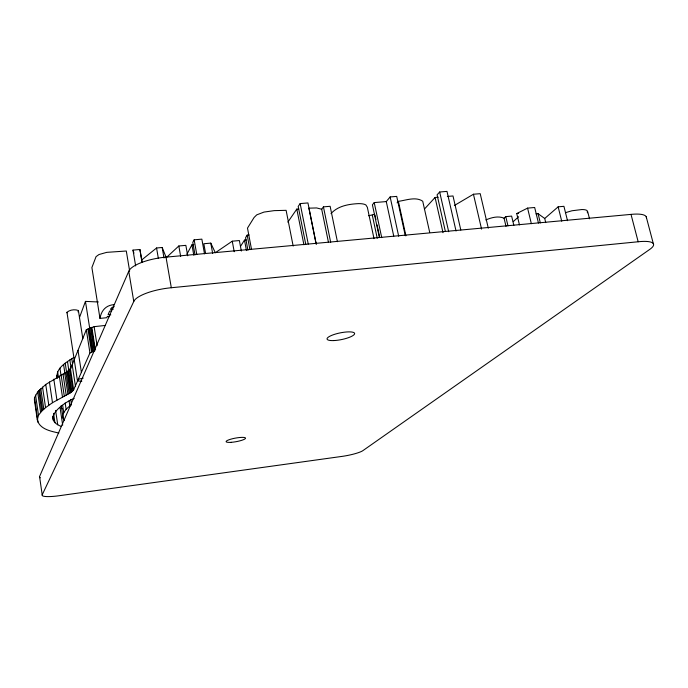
<?xml version="1.0" encoding="UTF-8"?>
<svg xmlns="http://www.w3.org/2000/svg" width="688" height="688" viewBox="0 0 688 688"><rect width="100%" height="100%" fill="white"/><g stroke="black" fill="none" stroke-linecap="round" stroke-linejoin="round"><path stroke-width="1.03" d="M105.513 325.424L94.118 326.654L86.318 329.758L72.18 364.76L69.694 369.473L66.985 371.812L45.743 384.454L37.659 392.005L34.52 397.552L34.4 399.866L37.298 419.861C39.603 429.217 50.878 431.247 58.841 433.019M37.298 419.861L38.502 415.303L41.693 411.166L45.563 407.649L52.486 402.704L70.193 392.977L73.659 389.752L89.947 352.978L86.318 329.758M587.423 212.79L587.208 210.717A15.342 4.309 -14.7 0 0 581.781 209.548L571.986 210.76L565.459 212.669M57.19 378.452C55.272 368.132 66.495 362.198 73.874 357.433M71.518 404.802C66.693 407.95 59.822 414.597 64.414 420.523M79.421 317.71L85.45 301.387L98.367 301.989M109.366 316.669L107.362 316.368L106.786 317.701L99.975 318.406C101.334 310.279 106.124 305.145 114.242 304.621M631.008 214.389L638.172 241.763A29.679 7.319 -14.7 0 1 649.42 249.624L363.187 450.434A17.123 2.752 -11.1 0 1 341.291 456.497L59.314 495.704A18.972 3.165 -9.1 0 1 42.192 494.844L39.56 476.552L128.759 271.287A31.811 9.967 -9.4 0 1 166.014 257.14L631.008 214.389A29.532 7.826 -15 0 1 646.462 217.761M42.192 494.844L133.773 301.49L128.759 271.287M204.499 253.838L201.851 239.14L194.154 239.82L192.778 242.4L195.022 254.964M186.895 254.259L191.935 244.808L193.853 244.636M249.065 234.943L247.181 235.115L245.564 237.687L247.955 250.355M240.585 246.278L244.481 240.095L246.356 239.923M316.291 244.386L307.94 202.934L300.149 203.588L298.196 206.434L305.773 244.378M287.833 222.138L296.803 209.1L298.738 208.937M328.477 242.477L321.692 209.238L323.437 206.864L330.137 206.297L337.412 241.694M405.301 235.657L396.709 196.398L390.148 196.94L386.269 201.575L374.22 202.59L372.406 204.818L379.337 237.291M397.088 202.848L398.378 201.352C406.032 200.32 415.767 196.372 422.724 201.231L429.708 232.381M81.846 381.161L78.57 381.126L77.374 380.266L66.96 312.3C69.884 309.755 74.794 309.101 78.389 310.512L82.827 338.668M331.005 213.641C337.774 205.901 348.842 204.078 358.603 203.622A16.624 5.452 -12.3 0 1 365.887 204.947L367.34 207.277L374.005 238.616M456.049 231.048L446.994 191.393L439.675 192.004L437.086 194.824L445.325 231.245M424.401 209.1L435.074 197.473L438.256 197.198M77.89 311.836L78.544 311.122M77.374 380.266L79.481 378.993L83.162 378.142M187.704 255.79L185.855 245.358L178.828 245.986L166.255 257.673L162.179 247.482L156.563 247.99L141.711 259.935L142.063 262.042M506.024 226.429L504.072 218.208L505.783 216.625L511.623 216.101L513.841 225.354M513.257 221.613L518.632 216.729M545.73 222.602L544.724 218.483L558.149 206.83L563.928 206.323L567.514 220.693M241.35 251.068L239.372 240.551L232.26 241.187L215.327 252.711L210.786 243.122L203.829 243.741L205.523 253.098M454.355 205.506L473.439 194.24L480.207 193.672L488.299 228.192M89.947 352.978L94.419 350.932L90.764 327.651M74.184 398.343C64.259 402.403 40.549 418.528 61.241 426.405M519.457 224.899L516.731 213.547L527.576 208.12L534.671 207.492L538.463 223.05M485.823 219.954C491.421 217.554 498.215 215.654 504.072 218.208M114.26 306.624L111.86 307.57L110.398 309.308L113.417 309.084M368.613 215.731L374.788 214.303M133.773 301.49A31.992 9.331 -9.5 0 1 171.312 287.739L638.172 241.763M135.648 265.946L132.999 250.105L139.905 249.486L141.711 259.935M536.038 213.899L538.093 213.719L544.724 218.483M516.731 213.547L518.606 213.383M447.338 196.441L453.005 195.96L460.805 230.007M111.705 310.899L109.65 311.045L108.119 314.597L110.794 314.941M321.692 209.238L316.635 207.939L308.912 208.163L316.084 243.733M62.488 408.801L60.114 407.967L62.694 425.201M66.96 312.3L67.149 312.894M132.999 250.105L133.928 253.167M646.204 216.729L653.359 243.767M587.69 211.629L589.513 218.818M558.149 206.83L561.726 221.226M538.093 213.719L540.347 222.921M527.576 208.12L531.36 223.703M505.783 216.625L507.985 225.896M473.439 194.24L481.574 229.138M439.675 192.004L448.688 231.718M435.074 197.473L443.02 232.699M398.378 201.352L405.911 235.795M390.148 196.94L398.696 236.268M386.269 201.575L393.751 236.165M374.22 202.59L381.72 237.618M375.012 215.353L375.906 219.549M377.024 224.795L379.492 236.328M372.311 215.189L377.23 238.237M323.437 206.864L330.679 242.314M300.149 203.588L308.258 244.068M296.803 209.1L303.915 244.773M293.165 246.072L286.113 210.33L274.194 210.64L263.968 212.085L256.753 214.854L254.087 217.485L247.491 228.106L251.481 249.168M247.181 235.115L249.925 249.658M244.481 240.095L246.459 250.604M232.26 241.187L234.221 251.731M210.786 243.122L212.669 253.494M194.154 239.82L196.785 254.543M191.935 244.808L193.792 255.231M178.828 245.986L180.669 256.443M166.014 257.14L171.312 287.739M162.179 247.482L163.993 257.974M156.563 247.99L158.369 258.49M139.905 249.486L142.038 262.137M129.645 271.098L126.308 251.008L106.76 252.35L98.969 254.534L96.053 256.641L91.891 267.555L99.975 318.406M94.118 326.654L97.12 345.72M91.822 327.316L95.314 349.547M91.28 327.479L94.944 350.768M85.45 301.387L93.362 351.319M88.735 328.46L92.381 351.723M87.918 328.873L91.564 352.118M78.011 350.381L81.433 372.586M71.776 358.654L72.575 363.9M72.18 364.76L75.465 386.252M69.841 359.919L71.113 368.286M70.408 368.441L73.659 389.752M69.694 369.473L72.928 390.732M67.484 361.57L68.903 370.952M68.688 370.522L71.913 391.739M67.914 371.167L71.131 392.358M66.985 371.812L70.193 392.977M65.222 363.221L66.641 372.578M70.735 399.608L71.363 403.77M65.919 372.457L69.118 393.596M63.58 364.52L64.99 373.859M69.058 400.82L69.849 406.006M64.741 373.12L67.931 394.233M63.021 374.066L66.203 395.153M61.129 375.106L64.294 396.15M59.933 368.14L61.043 375.536M65.171 402.987L66.125 409.326M59.323 376.087L62.479 397.105M57.637 371.795L58.42 377.033M62.66 405.309L63.752 412.645M56.726 375.338L57.095 377.807M61.232 405.447L63.219 418.76M53.819 379.174L56.932 400.089M55.608 410.418L57.732 424.763M49.407 381.9L52.486 402.704M53.552 413.342L54.928 422.638M52.692 416.223L53.303 420.385M45.743 384.454L48.796 405.163M42.544 387.043L45.563 407.649M40.79 388.6L43.8 409.136M39.655 389.692L42.647 410.186M38.717 390.715L41.693 411.166M37.659 392.005L40.626 412.387M35.561 395.067L38.502 415.303M34.52 397.552L37.986 422.208M40.308 477.799A18.911 3.397 -9 0 1 39.56 476.552M231.22 442.324A9.881 1.823 -10.3 0 0 245.539 438.118A9.881 1.823 -10.3 0 0 230.695 439.211A9.881 1.823 -10.3 0 0 231.22 442.324M333.852 340.569A14.07 3.414 -11.5 0 0 354.638 333.62A14.07 3.414 -11.5 0 0 334.007 334.514A14.07 3.414 -11.5 0 0 333.852 340.569"/></g></svg>
